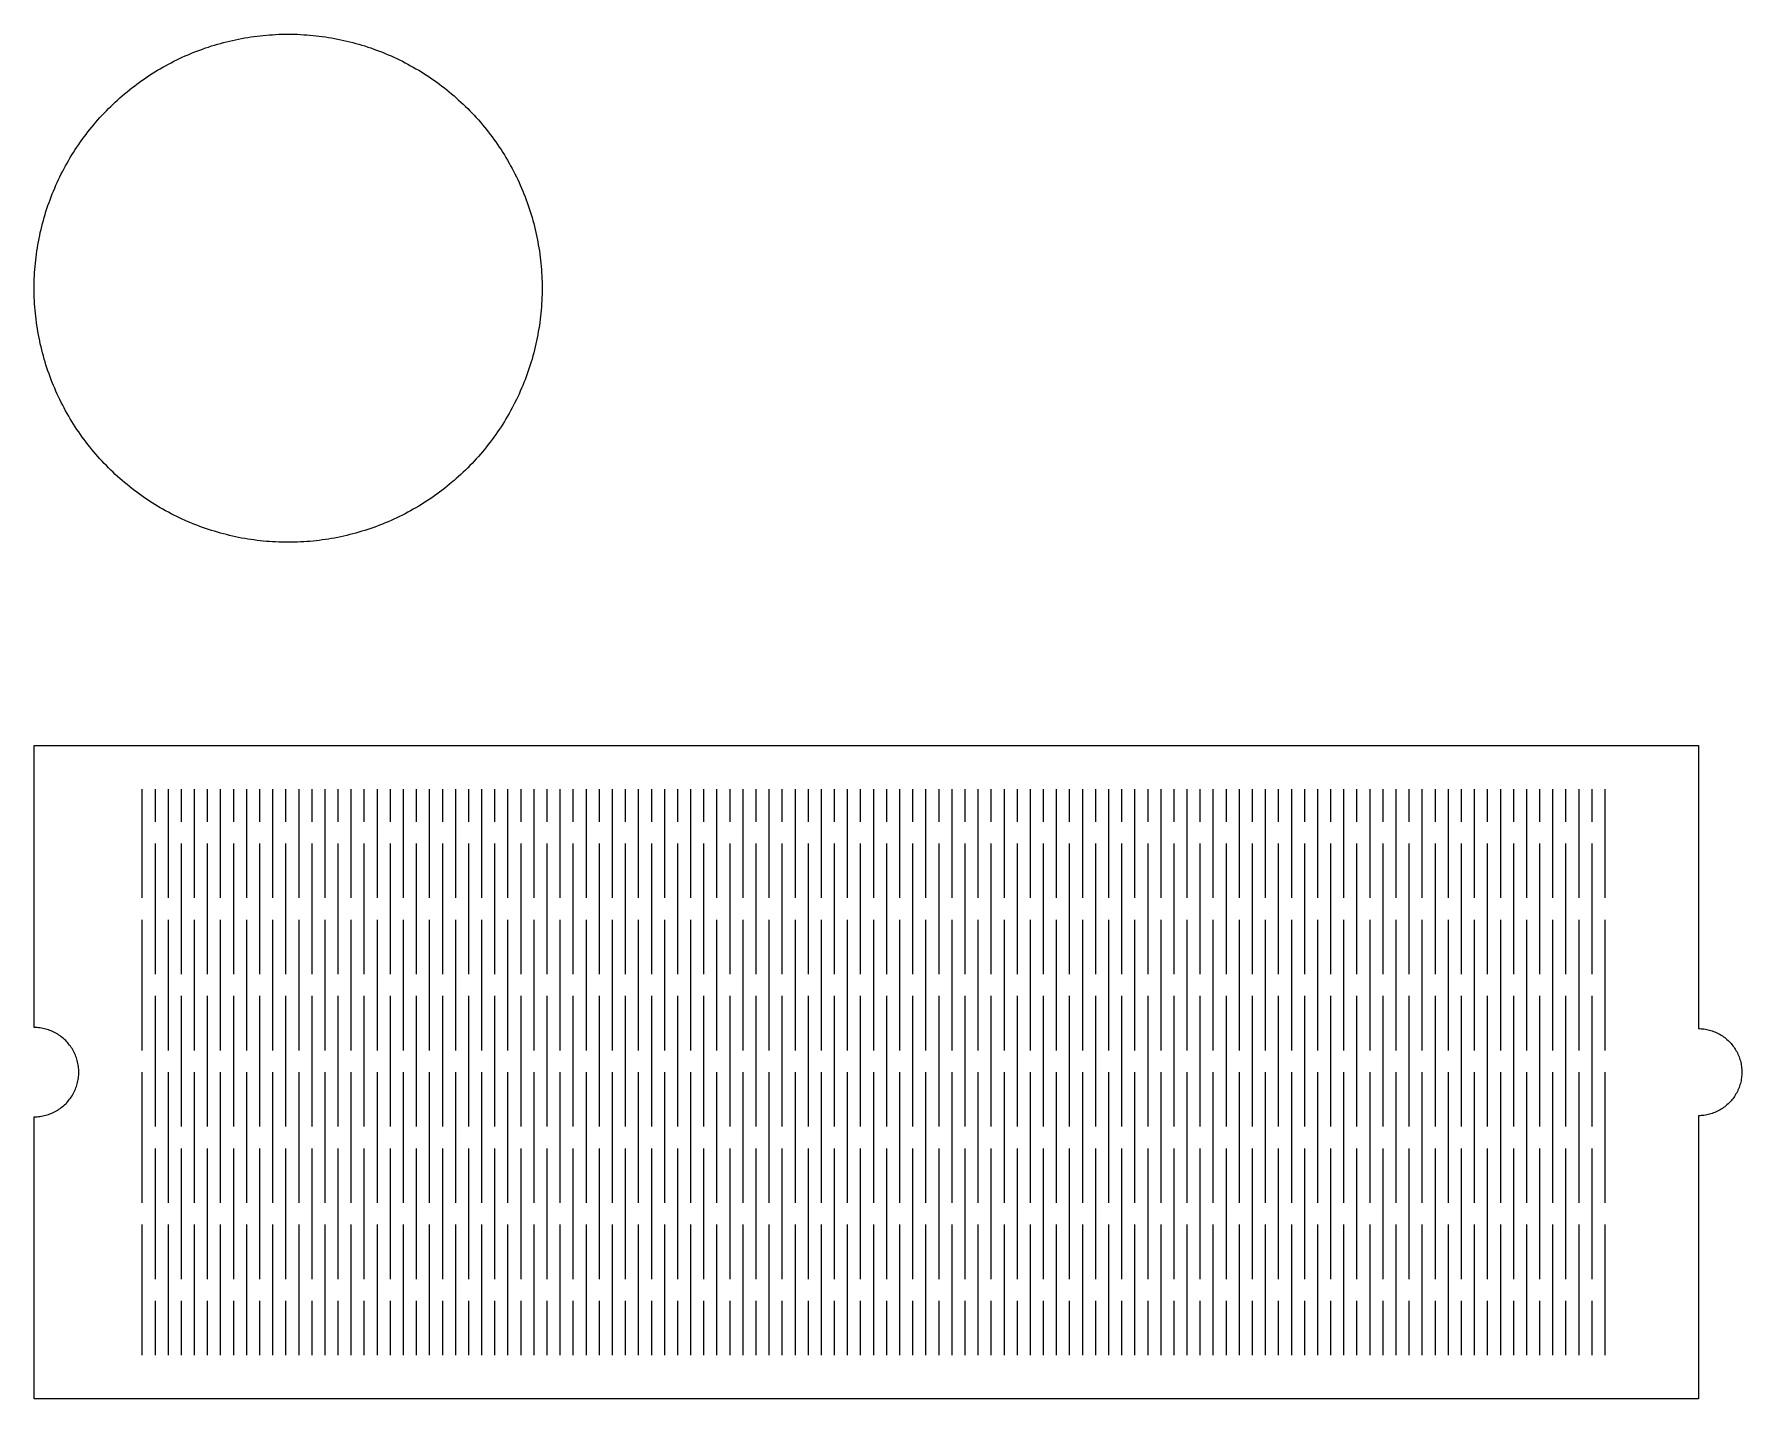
# Model space of a CAD drawing. Header units: millimetres. Extents: x 10 to 245, y 6 to 194.
import ezdxf

# ---------------------------------------------------------------- set-up
doc = ezdxf.new("R2010")
doc.units = ezdxf.units.MM
doc.layers.add('CUT', color=1, linetype='Continuous')

msp = doc.modelspace()

# ---------------------------------------------------------------- linework, layer by layer
at = {"layer": 'CUT'}
for points in [[(80, 159), (80, 158.57), (79.99, 158.14), (79.98, 157.71), (79.96, 157.28), (79.93, 156.85), (79.91, 156.43), (79.87, 156), (79.83, 155.57), (79.79, 155.14), (79.74, 154.72), (79.68, 154.29), (79.62, 153.86), (79.56, 153.44), (79.48, 153.02), (79.41, 152.59), (79.33, 152.17), (79.24, 151.75), (79.15, 151.33), (79.05, 150.91), (78.95, 150.5), (78.84, 150.08), (78.73, 149.67), (78.62, 149.25), (78.49, 148.84), (78.37, 148.43), (78.23, 148.02), (78.1, 147.61), (77.95, 147.21), (77.81, 146.81), (77.65, 146.4), (77.5, 146), (77.34, 145.61), (77.17, 145.21), (77, 144.82), (76.82, 144.42), (76.64, 144.04), (76.45, 143.65), (76.26, 143.26), (76.07, 142.88), (75.87, 142.5), (75.66, 142.12), (75.45, 141.75), (75.24, 141.38), (75.02, 141.01), (74.8, 140.64), (74.57, 140.28), (74.34, 139.91), (74.1, 139.56), (73.86, 139.2), (73.62, 138.85), (73.37, 138.5), (73.11, 138.15), (72.85, 137.81), (72.59, 137.47), (72.33, 137.13), (72.06, 136.8), (71.78, 136.47), (71.5, 136.14), (71.22, 135.82), (70.93, 135.5), (70.64, 135.18), (70.35, 134.87), (70.05, 134.56), (69.75, 134.25), (69.44, 133.95), (69.13, 133.65), (68.82, 133.36), (68.5, 133.07), (68.18, 132.78), (67.86, 132.5), (67.53, 132.22), (67.2, 131.94), (66.87, 131.67), (66.53, 131.41), (66.19, 131.15), (65.85, 130.89), (65.5, 130.63), (65.15, 130.38), (64.8, 130.14), (64.44, 129.9), (64.09, 129.66), (63.72, 129.43), (63.36, 129.2), (62.99, 128.98), (62.62, 128.76), (62.25, 128.55), (61.88, 128.34), (61.5, 128.13), (61.12, 127.93), (60.74, 127.74), (60.35, 127.55), (59.96, 127.36), (59.58, 127.18), (59.18, 127), (58.79, 126.83), (58.39, 126.66), (58, 126.5), (57.6, 126.35), (57.19, 126.19), (56.79, 126.05), (56.39, 125.9), (55.98, 125.77), (55.57, 125.63), (55.16, 125.51), (54.75, 125.38), (54.33, 125.27), (53.92, 125.16), (53.5, 125.05), (53.09, 124.95), (52.67, 124.85), (52.25, 124.76), (51.83, 124.67), (51.41, 124.59), (50.98, 124.52), (50.56, 124.44), (50.14, 124.38), (49.71, 124.32), (49.28, 124.26), (48.86, 124.21), (48.43, 124.17), (48, 124.13), (47.57, 124.09), (47.15, 124.07), (46.72, 124.04), (46.29, 124.02), (45.86, 124.01), (45.43, 124), (45, 124), (44.57, 124), (44.14, 124.01), (43.71, 124.02), (43.28, 124.04), (42.85, 124.07), (42.43, 124.09), (42, 124.13), (41.57, 124.17), (41.14, 124.21), (40.72, 124.26), (40.29, 124.32), (39.86, 124.38), (39.44, 124.44), (39.02, 124.52), (38.59, 124.59), (38.17, 124.67), (37.75, 124.76), (37.33, 124.85), (36.91, 124.95), (36.5, 125.05), (36.08, 125.16), (35.67, 125.27), (35.25, 125.38), (34.84, 125.51), (34.43, 125.63), (34.02, 125.77), (33.61, 125.9), (33.21, 126.05), (32.81, 126.19), (32.4, 126.35), (32, 126.5), (31.61, 126.66), (31.21, 126.83), (30.82, 127), (30.42, 127.18), (30.04, 127.36), (29.65, 127.55), (29.26, 127.74), (28.88, 127.93), (28.5, 128.13), (28.12, 128.34), (27.75, 128.55), (27.38, 128.76), (27.01, 128.98), (26.64, 129.2), (26.28, 129.43), (25.91, 129.66), (25.56, 129.9), (25.2, 130.14), (24.85, 130.38), (24.5, 130.63), (24.15, 130.89), (23.81, 131.15), (23.47, 131.41), (23.13, 131.67), (22.8, 131.94), (22.47, 132.22), (22.14, 132.5), (21.82, 132.78), (21.5, 133.07), (21.18, 133.36), (20.87, 133.65), (20.56, 133.95), (20.25, 134.25), (19.95, 134.56), (19.65, 134.87), (19.36, 135.18), (19.07, 135.5), (18.78, 135.82), (18.5, 136.14), (18.22, 136.47), (17.94, 136.8), (17.67, 137.13), (17.41, 137.47), (17.15, 137.81), (16.89, 138.15), (16.63, 138.5), (16.38, 138.85), (16.14, 139.2), (15.9, 139.56), (15.66, 139.91), (15.43, 140.28), (15.2, 140.64), (14.98, 141.01), (14.76, 141.38), (14.55, 141.75), (14.34, 142.12), (14.13, 142.5), (13.93, 142.88), (13.74, 143.26), (13.55, 143.65), (13.36, 144.04), (13.18, 144.42), (13, 144.82), (12.83, 145.21), (12.66, 145.61), (12.5, 146), (12.35, 146.4), (12.19, 146.81), (12.05, 147.21), (11.9, 147.61), (11.77, 148.02), (11.63, 148.43), (11.51, 148.84), (11.38, 149.25), (11.27, 149.67), (11.16, 150.08), (11.05, 150.5), (10.95, 150.91), (10.85, 151.33), (10.76, 151.75), (10.67, 152.17), (10.59, 152.59), (10.52, 153.02), (10.44, 153.44), (10.38, 153.86), (10.32, 154.29), (10.26, 154.72), (10.21, 155.14), (10.17, 155.57), (10.13, 156), (10.09, 156.43), (10.07, 156.85), (10.04, 157.28), (10.02, 157.71), (10.01, 158.14), (10, 158.57), (10, 159), (10, 159.43), (10.01, 159.86), (10.02, 160.29), (10.04, 160.72), (10.07, 161.15), (10.09, 161.57), (10.13, 162), (10.17, 162.43), (10.21, 162.86), (10.26, 163.28), (10.32, 163.71), (10.38, 164.14), (10.44, 164.56), (10.52, 164.98), (10.59, 165.41), (10.67, 165.83), (10.76, 166.25), (10.85, 166.67), (10.95, 167.09), (11.05, 167.5), (11.16, 167.92), (11.27, 168.33), (11.38, 168.75), (11.51, 169.16), (11.63, 169.57), (11.77, 169.98), (11.9, 170.39), (12.05, 170.79), (12.19, 171.19), (12.35, 171.6), (12.5, 172), (12.66, 172.39), (12.83, 172.79), (13, 173.18), (13.18, 173.58), (13.36, 173.96), (13.55, 174.35), (13.74, 174.74), (13.93, 175.12), (14.13, 175.5), (14.34, 175.88), (14.55, 176.25), (14.76, 176.62), (14.98, 176.99), (15.2, 177.36), (15.43, 177.72), (15.66, 178.09), (15.9, 178.44), (16.14, 178.8), (16.38, 179.15), (16.63, 179.5), (16.89, 179.85), (17.15, 180.19), (17.41, 180.53), (17.67, 180.87), (17.94, 181.2), (18.22, 181.53), (18.5, 181.86), (18.78, 182.18), (19.07, 182.5), (19.36, 182.82), (19.65, 183.13), (19.95, 183.44), (20.25, 183.75), (20.56, 184.05), (20.87, 184.35), (21.18, 184.64), (21.5, 184.93), (21.82, 185.22), (22.14, 185.5), (22.47, 185.78), (22.8, 186.06), (23.13, 186.33), (23.47, 186.59), (23.81, 186.85), (24.15, 187.11), (24.5, 187.37), (24.85, 187.62), (25.2, 187.86), (25.56, 188.1), (25.91, 188.34), (26.28, 188.57), (26.64, 188.8), (27.01, 189.02), (27.38, 189.24), (27.75, 189.45), (28.12, 189.66), (28.5, 189.87), (28.88, 190.07), (29.26, 190.26), (29.65, 190.45), (30.04, 190.64), (30.42, 190.82), (30.82, 191), (31.21, 191.17), (31.61, 191.34), (32, 191.5), (32.4, 191.65), (32.81, 191.81), (33.21, 191.95), (33.61, 192.1), (34.02, 192.23), (34.43, 192.37), (34.84, 192.49), (35.25, 192.62), (35.67, 192.73), (36.08, 192.84), (36.5, 192.95), (36.91, 193.05), (37.33, 193.15), (37.75, 193.24), (38.17, 193.33), (38.59, 193.41), (39.02, 193.48), (39.44, 193.56), (39.86, 193.62), (40.29, 193.68), (40.72, 193.74), (41.14, 193.79), (41.57, 193.83), (42, 193.87), (42.43, 193.91), (42.85, 193.93), (43.28, 193.96), (43.71, 193.98), (44.14, 193.99), (44.57, 194), (45, 194), (45.43, 194), (45.86, 193.99), (46.29, 193.98), (46.72, 193.96), (47.15, 193.93), (47.57, 193.91), (48, 193.87), (48.43, 193.83), (48.86, 193.79), (49.28, 193.74), (49.71, 193.68), (50.14, 193.62), (50.56, 193.56), (50.98, 193.48), (51.41, 193.41), (51.83, 193.33), (52.25, 193.24), (52.67, 193.15), (53.09, 193.05), (53.5, 192.95), (53.92, 192.84), (54.33, 192.73), (54.75, 192.62), (55.16, 192.49), (55.57, 192.37), (55.98, 192.23), (56.39, 192.1), (56.79, 191.95), (57.19, 191.81), (57.6, 191.65), (58, 191.5), (58.39, 191.34), (58.79, 191.17), (59.18, 191), (59.58, 190.82), (59.96, 190.64), (60.35, 190.45), (60.74, 190.26), (61.12, 190.07), (61.5, 189.87), (61.88, 189.66), (62.25, 189.45), (62.62, 189.24), (62.99, 189.02), (63.36, 188.8), (63.72, 188.57), (64.09, 188.34), (64.44, 188.1), (64.8, 187.86), (65.15, 187.62), (65.5, 187.37), (65.85, 187.11), (66.19, 186.85), (66.53, 186.59), (66.87, 186.33), (67.2, 186.06), (67.53, 185.78), (67.86, 185.5), (68.18, 185.22), (68.5, 184.93), (68.82, 184.64), (69.13, 184.35), (69.44, 184.05), (69.75, 183.75), (70.05, 183.44), (70.35, 183.13), (70.64, 182.82), (70.93, 182.5), (71.22, 182.18), (71.5, 181.86), (71.78, 181.53), (72.06, 181.2), (72.33, 180.87), (72.59, 180.53), (72.85, 180.19), (73.11, 179.85), (73.37, 179.5), (73.62, 179.15), (73.86, 178.8), (74.1, 178.44), (74.34, 178.09), (74.57, 177.72), (74.8, 177.36), (75.02, 176.99), (75.24, 176.62), (75.45, 176.25), (75.66, 175.88), (75.87, 175.5), (76.07, 175.12), (76.26, 174.74), (76.45, 174.35), (76.64, 173.96), (76.82, 173.58), (77, 173.18), (77.17, 172.79), (77.34, 172.39), (77.5, 172), (77.65, 171.6), (77.81, 171.19), (77.95, 170.79), (78.1, 170.39), (78.23, 169.98), (78.37, 169.57), (78.49, 169.16), (78.62, 168.75), (78.73, 168.33), (78.84, 167.92), (78.95, 167.5), (79.05, 167.09), (79.15, 166.67), (79.24, 166.25), (79.33, 165.83), (79.41, 165.41), (79.48, 164.98), (79.56, 164.56), (79.62, 164.14), (79.68, 163.71), (79.74, 163.28), (79.79, 162.86), (79.83, 162.43), (79.87, 162), (79.91, 161.57), (79.93, 161.15), (79.96, 160.72), (79.98, 160.29), (79.99, 159.86), (80, 159.43), (80, 159)], [(10, 6), (10, 44.85), (10.2, 44.85), (10.4, 44.86), (10.6, 44.88), (10.8, 44.9), (11, 44.93), (11.2, 44.97), (11.4, 45.01), (11.59, 45.06), (11.79, 45.11), (11.98, 45.18), (12.17, 45.24), (12.35, 45.32), (12.54, 45.4), (12.72, 45.48), (12.9, 45.58), (13.07, 45.67), (13.25, 45.78), (13.42, 45.89), (13.58, 46), (13.74, 46.12), (13.9, 46.25), (14.05, 46.38), (14.2, 46.51), (14.35, 46.65), (14.49, 46.8), (14.62, 46.95), (14.75, 47.1), (14.88, 47.26), (15, 47.42), (15.11, 47.58), (15.22, 47.75), (15.33, 47.92), (15.42, 48.1), (15.52, 48.28), (15.6, 48.46), (15.68, 48.65), (15.76, 48.83), (15.82, 49.02), (15.89, 49.21), (15.94, 49.41), (15.99, 49.6), (16.03, 49.8), (16.07, 50), (16.1, 50.2), (16.12, 50.4), (16.14, 50.6), (16.15, 50.8), (16.15, 51), (16.15, 51.2), (16.14, 51.4), (16.12, 51.6), (16.1, 51.8), (16.07, 52), (16.03, 52.2), (15.99, 52.4), (15.94, 52.59), (15.89, 52.79), (15.82, 52.98), (15.76, 53.17), (15.68, 53.35), (15.6, 53.54), (15.52, 53.72), (15.42, 53.9), (15.33, 54.08), (15.22, 54.25), (15.11, 54.42), (15, 54.58), (14.88, 54.74), (14.75, 54.9), (14.62, 55.05), (14.49, 55.2), (14.35, 55.35), (14.2, 55.49), (14.05, 55.62), (13.9, 55.75), (13.74, 55.88), (13.58, 56), (13.42, 56.11), (13.25, 56.22), (13.07, 56.33), (12.9, 56.42), (12.72, 56.52), (12.54, 56.6), (12.35, 56.68), (12.17, 56.76), (11.98, 56.82), (11.79, 56.89), (11.59, 56.94), (11.4, 56.99), (11.2, 57.03), (11, 57.07), (10.8, 57.1), (10.6, 57.12), (10.4, 57.14), (10.2, 57.15), (10, 57.15), (10, 96), (239.34, 96), (239.34, 57), (239.53, 57), (239.73, 56.99), (239.92, 56.97), (240.12, 56.95), (240.31, 56.92), (240.51, 56.88), (240.7, 56.84), (240.89, 56.8), (241.08, 56.74), (241.26, 56.68), (241.45, 56.62), (241.63, 56.54), (241.81, 56.47), (241.99, 56.38), (242.16, 56.29), (242.34, 56.2), (242.5, 56.1), (242.67, 55.99), (242.83, 55.88), (242.99, 55.76), (243.14, 55.64), (243.29, 55.51), (243.44, 55.38), (243.58, 55.24), (243.72, 55.1), (243.85, 54.96), (243.97, 54.81), (244.1, 54.65), (244.21, 54.49), (244.33, 54.33), (244.43, 54.17), (244.53, 54), (244.63, 53.83), (244.72, 53.65), (244.8, 53.48), (244.88, 53.3), (244.95, 53.11), (245.02, 52.93), (245.08, 52.74), (245.13, 52.55), (245.18, 52.36), (245.22, 52.17), (245.26, 51.98), (245.28, 51.78), (245.31, 51.59), (245.32, 51.39), (245.33, 51.2), (245.34, 51), (245.33, 50.8), (245.32, 50.61), (245.31, 50.41), (245.28, 50.22), (245.26, 50.02), (245.22, 49.83), (245.18, 49.64), (245.13, 49.45), (245.08, 49.26), (245.02, 49.07), (244.95, 48.89), (244.88, 48.7), (244.8, 48.52), (244.72, 48.35), (244.63, 48.17), (244.53, 48), (244.43, 47.83), (244.33, 47.67), (244.21, 47.51), (244.1, 47.35), (243.97, 47.19), (243.85, 47.04), (243.72, 46.9), (243.58, 46.76), (243.44, 46.62), (243.29, 46.49), (243.14, 46.36), (242.99, 46.24), (242.83, 46.12), (242.67, 46.01), (242.5, 45.9), (242.34, 45.8), (242.16, 45.71), (241.99, 45.62), (241.81, 45.53), (241.63, 45.46), (241.45, 45.38), (241.26, 45.32), (241.08, 45.26), (240.89, 45.2), (240.7, 45.16), (240.51, 45.12), (240.31, 45.08), (240.12, 45.05), (239.92, 45.03), (239.73, 45.01), (239.53, 45), (239.34, 45), (239.34, 6), (10, 6)]]:
    msp.add_lwpolyline(points, close=True, dxfattribs=at)
for points in [[(24.9, 75), (24.9, 90)], [(26.7, 85.5), (26.7, 90)], [(28.5, 75), (28.5, 90)], [(30.3, 85.5), (30.3, 90)], [(32.1, 75), (32.1, 90)], [(33.9, 85.5), (33.9, 90)], [(35.7, 75), (35.7, 90)], [(37.5, 85.5), (37.5, 90)], [(39.3, 75), (39.3, 90)], [(41.1, 85.5), (41.1, 90)], [(42.9, 75), (42.9, 90)], [(44.7, 85.5), (44.7, 90)], [(46.5, 75), (46.5, 90)], [(48.3, 85.5), (48.3, 90)], [(50.1, 75), (50.1, 90)], [(51.9, 85.5), (51.9, 90)], [(53.7, 75), (53.7, 90)], [(55.5, 85.5), (55.5, 90)], [(57.3, 75), (57.3, 90)], [(59.1, 85.5), (59.1, 90)], [(60.9, 75), (60.9, 90)], [(62.7, 85.5), (62.7, 90)], [(64.5, 75), (64.5, 90)], [(66.3, 85.5), (66.3, 90)], [(68.1, 75), (68.1, 90)], [(69.9, 85.5), (69.9, 90)], [(71.7, 75), (71.7, 90)], [(73.5, 85.5), (73.5, 90)], [(75.3, 75), (75.3, 90)], [(77.1, 85.5), (77.1, 90)], [(78.9, 75), (78.9, 90)], [(80.7, 85.5), (80.7, 90)], [(82.5, 75), (82.5, 90)], [(84.3, 85.5), (84.3, 90)], [(86.1, 75), (86.1, 90)], [(87.9, 85.5), (87.9, 90)], [(89.7, 75), (89.7, 90)], [(91.5, 85.5), (91.5, 90)], [(93.3, 75), (93.3, 90)], [(95.1, 85.5), (95.1, 90)], [(96.9, 75), (96.9, 90)], [(98.7, 85.5), (98.7, 90)], [(100.5, 75), (100.5, 90)], [(102.3, 85.5), (102.3, 90)], [(104.1, 75), (104.1, 90)], [(105.9, 85.5), (105.9, 90)], [(107.7, 75), (107.7, 90)], [(109.5, 85.5), (109.5, 90)], [(111.3, 75), (111.3, 90)], [(113.1, 85.5), (113.1, 90)], [(114.9, 75), (114.9, 90)], [(116.7, 85.5), (116.7, 90)], [(118.5, 75), (118.5, 90)], [(120.3, 85.5), (120.3, 90)], [(122.1, 75), (122.1, 90)], [(123.9, 85.5), (123.9, 90)], [(125.7, 75), (125.7, 90)], [(127.5, 85.5), (127.5, 90)], [(129.3, 75), (129.3, 90)], [(131.1, 85.5), (131.1, 90)], [(132.9, 75), (132.9, 90)], [(134.7, 85.5), (134.7, 90)], [(136.5, 75), (136.5, 90)], [(138.3, 85.5), (138.3, 90)], [(140.1, 75), (140.1, 90)], [(141.9, 85.5), (141.9, 90)], [(143.7, 75), (143.7, 90)], [(145.5, 85.5), (145.5, 90)], [(147.3, 75), (147.3, 90)], [(149.1, 85.5), (149.1, 90)], [(150.9, 75), (150.9, 90)], [(152.7, 85.5), (152.7, 90)], [(154.5, 75), (154.5, 90)], [(156.3, 85.5), (156.3, 90)], [(158.1, 75), (158.1, 90)], [(159.9, 85.5), (159.9, 90)], [(161.7, 75), (161.7, 90)], [(163.5, 85.5), (163.5, 90)], [(165.3, 75), (165.3, 90)], [(167.1, 85.5), (167.1, 90)], [(168.9, 75), (168.9, 90)], [(170.7, 85.5), (170.7, 90)], [(172.5, 75), (172.5, 90)], [(174.3, 85.5), (174.3, 90)], [(176.1, 75), (176.1, 90)], [(177.9, 85.5), (177.9, 90)], [(179.7, 75), (179.7, 90)], [(181.5, 85.5), (181.5, 90)], [(183.3, 75), (183.3, 90)], [(185.1, 85.5), (185.1, 90)], [(186.9, 75), (186.9, 90)], [(188.7, 85.5), (188.7, 90)], [(190.5, 75), (190.5, 90)], [(192.3, 85.5), (192.3, 90)], [(194.1, 75), (194.1, 90)], [(195.9, 85.5), (195.9, 90)], [(197.7, 75), (197.7, 90)], [(199.5, 85.5), (199.5, 90)], [(201.3, 75), (201.3, 90)], [(203.1, 85.5), (203.1, 90)], [(204.9, 75), (204.9, 90)], [(206.7, 85.5), (206.7, 90)], [(208.5, 75), (208.5, 90)], [(210.3, 85.5), (210.3, 90)], [(212.1, 75), (212.1, 90)], [(213.9, 85.5), (213.9, 90)], [(215.7, 75), (215.7, 90)], [(217.5, 85.5), (217.5, 90)], [(219.3, 75), (219.3, 90)], [(221.1, 85.5), (221.1, 90)], [(222.9, 75), (222.9, 90)], [(224.7, 85.5), (224.7, 90)], [(226.5, 75), (226.5, 90)], [(26.7, 64.5), (26.7, 82.5)], [(30.3, 64.5), (30.3, 82.5)], [(33.9, 64.5), (33.9, 82.5)], [(37.5, 64.5), (37.5, 82.5)], [(41.1, 64.5), (41.1, 82.5)], [(44.7, 64.5), (44.7, 82.5)], [(48.3, 64.5), (48.3, 82.5)], [(51.9, 64.5), (51.9, 82.5)], [(55.5, 64.5), (55.5, 82.5)], [(59.1, 64.5), (59.1, 82.5)], [(62.7, 64.5), (62.7, 82.5)], [(66.3, 64.5), (66.3, 82.5)], [(69.9, 64.5), (69.9, 82.5)], [(73.5, 64.5), (73.5, 82.5)], [(77.1, 64.5), (77.1, 82.5)], [(80.7, 64.5), (80.7, 82.5)], [(84.3, 64.5), (84.3, 82.5)], [(87.9, 64.5), (87.9, 82.5)], [(91.5, 64.5), (91.5, 82.5)], [(95.1, 64.5), (95.1, 82.5)], [(98.7, 64.5), (98.7, 82.5)], [(102.3, 64.5), (102.3, 82.5)], [(105.9, 64.5), (105.9, 82.5)], [(109.5, 64.5), (109.5, 82.5)], [(113.1, 64.5), (113.1, 82.5)], [(116.7, 64.5), (116.7, 82.5)], [(120.3, 64.5), (120.3, 82.5)], [(123.9, 64.5), (123.9, 82.5)], [(127.5, 64.5), (127.5, 82.5)], [(131.1, 64.5), (131.1, 82.5)], [(134.7, 64.5), (134.7, 82.5)], [(138.3, 64.5), (138.3, 82.5)], [(141.9, 64.5), (141.9, 82.5)], [(145.5, 64.5), (145.5, 82.5)], [(149.1, 64.5), (149.1, 82.5)], [(152.7, 64.5), (152.7, 82.5)], [(156.3, 64.5), (156.3, 82.5)], [(159.9, 64.5), (159.9, 82.5)], [(163.5, 64.5), (163.5, 82.5)], [(167.1, 64.5), (167.1, 82.5)], [(170.7, 64.5), (170.7, 82.5)], [(174.3, 64.5), (174.3, 82.5)], [(177.9, 64.5), (177.9, 82.5)], [(181.5, 64.5), (181.5, 82.5)], [(185.1, 64.5), (185.1, 82.5)], [(188.7, 64.5), (188.7, 82.5)], [(192.3, 64.5), (192.3, 82.5)], [(195.9, 64.5), (195.9, 82.5)], [(199.5, 64.5), (199.5, 82.5)], [(203.1, 64.5), (203.1, 82.5)], [(206.7, 64.5), (206.7, 82.5)], [(210.3, 64.5), (210.3, 82.5)], [(213.9, 64.5), (213.9, 82.5)], [(217.5, 64.5), (217.5, 82.5)], [(221.1, 64.5), (221.1, 82.5)], [(224.7, 64.5), (224.7, 82.5)], [(24.9, 54), (24.9, 72)], [(28.5, 54), (28.5, 72)], [(32.1, 54), (32.1, 72)], [(35.7, 54), (35.7, 72)], [(39.3, 54), (39.3, 72)], [(42.9, 54), (42.9, 72)], [(46.5, 54), (46.5, 72)], [(50.1, 54), (50.1, 72)], [(53.7, 54), (53.7, 72)], [(57.3, 54), (57.3, 72)], [(60.9, 54), (60.9, 72)], [(64.5, 54), (64.5, 72)], [(68.1, 54), (68.1, 72)], [(71.7, 54), (71.7, 72)], [(75.3, 54), (75.3, 72)], [(78.9, 54), (78.9, 72)], [(82.5, 54), (82.5, 72)], [(86.1, 54), (86.1, 72)], [(89.7, 54), (89.7, 72)], [(93.3, 54), (93.3, 72)], [(96.9, 54), (96.9, 72)], [(100.5, 54), (100.5, 72)], [(104.1, 54), (104.1, 72)], [(107.7, 54), (107.7, 72)], [(111.3, 54), (111.3, 72)], [(114.9, 54), (114.9, 72)], [(118.5, 54), (118.5, 72)], [(122.1, 54), (122.1, 72)], [(125.7, 54), (125.7, 72)], [(129.3, 54), (129.3, 72)], [(132.9, 54), (132.9, 72)], [(136.5, 54), (136.5, 72)], [(140.1, 54), (140.1, 72)], [(143.7, 54), (143.7, 72)], [(147.3, 54), (147.3, 72)], [(150.9, 54), (150.9, 72)], [(154.5, 54), (154.5, 72)], [(158.1, 54), (158.1, 72)], [(161.7, 54), (161.7, 72)], [(165.3, 54), (165.3, 72)], [(168.9, 54), (168.9, 72)], [(172.5, 54), (172.5, 72)], [(176.1, 54), (176.1, 72)], [(179.7, 54), (179.7, 72)], [(183.3, 54), (183.3, 72)], [(186.9, 54), (186.9, 72)], [(190.5, 54), (190.5, 72)], [(194.1, 54), (194.1, 72)], [(197.7, 54), (197.7, 72)], [(201.3, 54), (201.3, 72)], [(204.9, 54), (204.9, 72)], [(208.5, 54), (208.5, 72)], [(212.1, 54), (212.1, 72)], [(215.7, 54), (215.7, 72)], [(219.3, 54), (219.3, 72)], [(222.9, 54), (222.9, 72)], [(226.5, 54), (226.5, 72)], [(26.7, 43.5), (26.7, 61.5)], [(30.3, 43.5), (30.3, 61.5)], [(33.9, 43.5), (33.9, 61.5)], [(37.5, 43.5), (37.5, 61.5)], [(41.1, 43.5), (41.1, 61.5)], [(44.7, 43.5), (44.7, 61.5)], [(48.3, 43.5), (48.3, 61.5)], [(51.9, 43.5), (51.9, 61.5)], [(55.5, 43.5), (55.5, 61.5)], [(59.1, 43.5), (59.1, 61.5)], [(62.7, 43.5), (62.7, 61.5)], [(66.3, 43.5), (66.3, 61.5)], [(69.9, 43.5), (69.9, 61.5)], [(73.5, 43.5), (73.5, 61.5)], [(77.1, 43.5), (77.1, 61.5)], [(80.7, 43.5), (80.7, 61.5)], [(84.3, 43.5), (84.3, 61.5)], [(87.9, 43.5), (87.9, 61.5)], [(91.5, 43.5), (91.5, 61.5)], [(95.1, 43.5), (95.1, 61.5)], [(98.7, 43.5), (98.7, 61.5)], [(102.3, 43.5), (102.3, 61.5)], [(105.9, 43.5), (105.9, 61.5)], [(109.5, 43.5), (109.5, 61.5)], [(113.1, 43.5), (113.1, 61.5)], [(116.7, 43.5), (116.7, 61.5)], [(120.3, 43.5), (120.3, 61.5)], [(123.9, 43.5), (123.9, 61.5)], [(127.5, 43.5), (127.5, 61.5)], [(131.1, 43.5), (131.1, 61.5)], [(134.7, 43.5), (134.7, 61.5)], [(138.3, 43.5), (138.3, 61.5)], [(141.9, 43.5), (141.9, 61.5)], [(145.5, 43.5), (145.5, 61.5)], [(149.1, 43.5), (149.1, 61.5)], [(152.7, 43.5), (152.7, 61.5)], [(156.3, 43.5), (156.3, 61.5)], [(159.9, 43.5), (159.9, 61.5)], [(163.5, 43.5), (163.5, 61.5)], [(167.1, 43.5), (167.1, 61.5)], [(170.7, 43.5), (170.7, 61.5)], [(174.3, 43.5), (174.3, 61.5)], [(177.9, 43.5), (177.9, 61.5)], [(181.5, 43.5), (181.5, 61.5)], [(185.1, 43.5), (185.1, 61.5)], [(188.7, 43.5), (188.7, 61.5)], [(192.3, 43.5), (192.3, 61.5)], [(195.9, 43.5), (195.9, 61.5)], [(199.5, 43.5), (199.5, 61.5)], [(203.1, 43.5), (203.1, 61.5)], [(206.7, 43.5), (206.7, 61.5)], [(210.3, 43.5), (210.3, 61.5)], [(213.9, 43.5), (213.9, 61.5)], [(217.5, 43.5), (217.5, 61.5)], [(221.1, 43.5), (221.1, 61.5)], [(224.7, 43.5), (224.7, 61.5)], [(24.9, 33), (24.9, 51)], [(28.5, 33), (28.5, 51)], [(32.1, 33), (32.1, 51)], [(35.7, 33), (35.7, 51)], [(39.3, 33), (39.3, 51)], [(42.9, 33), (42.9, 51)], [(46.5, 33), (46.5, 51)], [(50.1, 33), (50.1, 51)], [(53.7, 33), (53.7, 51)], [(57.3, 33), (57.3, 51)], [(60.9, 33), (60.9, 51)], [(64.5, 33), (64.5, 51)], [(68.1, 33), (68.1, 51)], [(71.7, 33), (71.7, 51)], [(75.3, 33), (75.3, 51)], [(78.9, 33), (78.9, 51)], [(82.5, 33), (82.5, 51)], [(86.1, 33), (86.1, 51)], [(89.7, 33), (89.7, 51)], [(93.3, 33), (93.3, 51)], [(96.9, 33), (96.9, 51)], [(100.5, 33), (100.5, 51)], [(104.1, 33), (104.1, 51)], [(107.7, 33), (107.7, 51)], [(111.3, 33), (111.3, 51)], [(114.9, 33), (114.9, 51)], [(118.5, 33), (118.5, 51)], [(122.1, 33), (122.1, 51)], [(125.7, 33), (125.7, 51)], [(129.3, 33), (129.3, 51)], [(132.9, 33), (132.9, 51)], [(136.5, 33), (136.5, 51)], [(140.1, 33), (140.1, 51)], [(143.7, 33), (143.7, 51)], [(147.3, 33), (147.3, 51)], [(150.9, 33), (150.9, 51)], [(154.5, 33), (154.5, 51)], [(158.1, 33), (158.1, 51)], [(161.7, 33), (161.7, 51)], [(165.3, 33), (165.3, 51)], [(168.9, 33), (168.9, 51)], [(172.5, 33), (172.5, 51)], [(176.1, 33), (176.1, 51)], [(179.7, 33), (179.7, 51)], [(183.3, 33), (183.3, 51)], [(186.9, 33), (186.9, 51)], [(190.5, 33), (190.5, 51)], [(194.1, 33), (194.1, 51)], [(197.7, 33), (197.7, 51)], [(201.3, 33), (201.3, 51)], [(204.9, 33), (204.9, 51)], [(208.5, 33), (208.5, 51)], [(212.1, 33), (212.1, 51)], [(215.7, 33), (215.7, 51)], [(219.3, 33), (219.3, 51)], [(222.9, 33), (222.9, 51)], [(226.5, 33), (226.5, 51)], [(26.7, 22.5), (26.7, 40.5)], [(30.3, 22.5), (30.3, 40.5)], [(33.9, 22.5), (33.9, 40.5)], [(37.5, 22.5), (37.5, 40.5)], [(41.1, 22.5), (41.1, 40.5)], [(44.7, 22.5), (44.7, 40.5)], [(48.3, 22.5), (48.3, 40.5)], [(51.9, 22.5), (51.9, 40.5)], [(55.5, 22.5), (55.5, 40.5)], [(59.1, 22.5), (59.1, 40.5)], [(62.7, 22.5), (62.7, 40.5)], [(66.3, 22.5), (66.3, 40.5)], [(69.9, 22.5), (69.9, 40.5)], [(73.5, 22.5), (73.5, 40.5)], [(77.1, 22.5), (77.1, 40.5)], [(80.7, 22.5), (80.7, 40.5)], [(84.3, 22.5), (84.3, 40.5)], [(87.9, 22.5), (87.9, 40.5)], [(91.5, 22.5), (91.5, 40.5)], [(95.1, 22.5), (95.1, 40.5)], [(98.7, 22.5), (98.7, 40.5)], [(102.3, 22.5), (102.3, 40.5)], [(105.9, 22.5), (105.9, 40.5)], [(109.5, 22.5), (109.5, 40.5)], [(113.1, 22.5), (113.1, 40.5)], [(116.7, 22.5), (116.7, 40.5)], [(120.3, 22.5), (120.3, 40.5)], [(123.9, 22.5), (123.9, 40.5)], [(127.5, 22.5), (127.5, 40.5)], [(131.1, 22.5), (131.1, 40.5)], [(134.7, 22.5), (134.7, 40.5)], [(138.3, 22.5), (138.3, 40.5)], [(141.9, 22.5), (141.9, 40.5)], [(145.5, 22.5), (145.5, 40.5)], [(149.1, 22.5), (149.1, 40.5)], [(152.7, 22.5), (152.7, 40.5)], [(156.3, 22.5), (156.3, 40.5)], [(159.9, 22.5), (159.9, 40.5)], [(163.5, 22.5), (163.5, 40.5)], [(167.1, 22.5), (167.1, 40.5)], [(170.7, 22.5), (170.7, 40.5)], [(174.3, 22.5), (174.3, 40.5)], [(177.9, 22.5), (177.9, 40.5)], [(181.5, 22.5), (181.5, 40.5)], [(185.1, 22.5), (185.1, 40.5)], [(188.7, 22.5), (188.7, 40.5)], [(192.3, 22.5), (192.3, 40.5)], [(195.9, 22.5), (195.9, 40.5)], [(199.5, 22.5), (199.5, 40.5)], [(203.1, 22.5), (203.1, 40.5)], [(206.7, 22.5), (206.7, 40.5)], [(210.3, 22.5), (210.3, 40.5)], [(213.9, 22.5), (213.9, 40.5)], [(217.5, 22.5), (217.5, 40.5)], [(221.1, 22.5), (221.1, 40.5)], [(224.7, 22.5), (224.7, 40.5)], [(24.9, 12), (24.9, 30)], [(28.5, 12), (28.5, 30)], [(32.1, 12), (32.1, 30)], [(35.7, 12), (35.7, 30)], [(39.3, 12), (39.3, 30)], [(42.9, 12), (42.9, 30)], [(46.5, 12), (46.5, 30)], [(50.1, 12), (50.1, 30)], [(53.7, 12), (53.7, 30)], [(57.3, 12), (57.3, 30)], [(60.9, 12), (60.9, 30)], [(64.5, 12), (64.5, 30)], [(68.1, 12), (68.1, 30)], [(71.7, 12), (71.7, 30)], [(75.3, 12), (75.3, 30)], [(78.9, 12), (78.9, 30)], [(82.5, 12), (82.5, 30)], [(86.1, 12), (86.1, 30)], [(89.7, 12), (89.7, 30)], [(93.3, 12), (93.3, 30)], [(96.9, 12), (96.9, 30)], [(100.5, 12), (100.5, 30)], [(104.1, 12), (104.1, 30)], [(107.7, 12), (107.7, 30)], [(111.3, 12), (111.3, 30)], [(114.9, 12), (114.9, 30)], [(118.5, 12), (118.5, 30)], [(122.1, 12), (122.1, 30)], [(125.7, 12), (125.7, 30)], [(129.3, 12), (129.3, 30)], [(132.9, 12), (132.9, 30)], [(136.5, 12), (136.5, 30)], [(140.1, 12), (140.1, 30)], [(143.7, 12), (143.7, 30)], [(147.3, 12), (147.3, 30)], [(150.9, 12), (150.9, 30)], [(154.5, 12), (154.5, 30)], [(158.1, 12), (158.1, 30)], [(161.7, 12), (161.7, 30)], [(165.3, 12), (165.3, 30)], [(168.9, 12), (168.9, 30)], [(172.5, 12), (172.5, 30)], [(176.1, 12), (176.1, 30)], [(179.7, 12), (179.7, 30)], [(183.3, 12), (183.3, 30)], [(186.9, 12), (186.9, 30)], [(190.5, 12), (190.5, 30)], [(194.1, 12), (194.1, 30)], [(197.7, 12), (197.7, 30)], [(201.3, 12), (201.3, 30)], [(204.9, 12), (204.9, 30)], [(208.5, 12), (208.5, 30)], [(212.1, 12), (212.1, 30)], [(215.7, 12), (215.7, 30)], [(219.3, 12), (219.3, 30)], [(222.9, 12), (222.9, 30)], [(226.5, 12), (226.5, 30)], [(26.7, 12), (26.7, 19.5)], [(30.3, 12), (30.3, 19.5)], [(33.9, 12), (33.9, 19.5)], [(37.5, 12), (37.5, 19.5)], [(41.1, 12), (41.1, 19.5)], [(44.7, 12), (44.7, 19.5)], [(48.3, 12), (48.3, 19.5)], [(51.9, 12), (51.9, 19.5)], [(55.5, 12), (55.5, 19.5)], [(59.1, 12), (59.1, 19.5)], [(62.7, 12), (62.7, 19.5)], [(66.3, 12), (66.3, 19.5)], [(69.9, 12), (69.9, 19.5)], [(73.5, 12), (73.5, 19.5)], [(77.1, 12), (77.1, 19.5)], [(80.7, 12), (80.7, 19.5)], [(84.3, 12), (84.3, 19.5)], [(87.9, 12), (87.9, 19.5)], [(91.5, 12), (91.5, 19.5)], [(95.1, 12), (95.1, 19.5)], [(98.7, 12), (98.7, 19.5)], [(102.3, 12), (102.3, 19.5)], [(105.9, 12), (105.9, 19.5)], [(109.5, 12), (109.5, 19.5)], [(113.1, 12), (113.1, 19.5)], [(116.7, 12), (116.7, 19.5)], [(120.3, 12), (120.3, 19.5)], [(123.9, 12), (123.9, 19.5)], [(127.5, 12), (127.5, 19.5)], [(131.1, 12), (131.1, 19.5)], [(134.7, 12), (134.7, 19.5)], [(138.3, 12), (138.3, 19.5)], [(141.9, 12), (141.9, 19.5)], [(145.5, 12), (145.5, 19.5)], [(149.1, 12), (149.1, 19.5)], [(152.7, 12), (152.7, 19.5)], [(156.3, 12), (156.3, 19.5)], [(159.9, 12), (159.9, 19.5)], [(163.5, 12), (163.5, 19.5)], [(167.1, 12), (167.1, 19.5)], [(170.7, 12), (170.7, 19.5)], [(174.3, 12), (174.3, 19.5)], [(177.9, 12), (177.9, 19.5)], [(181.5, 12), (181.5, 19.5)], [(185.1, 12), (185.1, 19.5)], [(188.7, 12), (188.7, 19.5)], [(192.3, 12), (192.3, 19.5)], [(195.9, 12), (195.9, 19.5)], [(199.5, 12), (199.5, 19.5)], [(203.1, 12), (203.1, 19.5)], [(206.7, 12), (206.7, 19.5)], [(210.3, 12), (210.3, 19.5)], [(213.9, 12), (213.9, 19.5)], [(217.5, 12), (217.5, 19.5)], [(221.1, 12), (221.1, 19.5)], [(224.7, 12), (224.7, 19.5)]]:
    msp.add_lwpolyline(points, dxfattribs=at)

doc.saveas('drawing.dxf')
